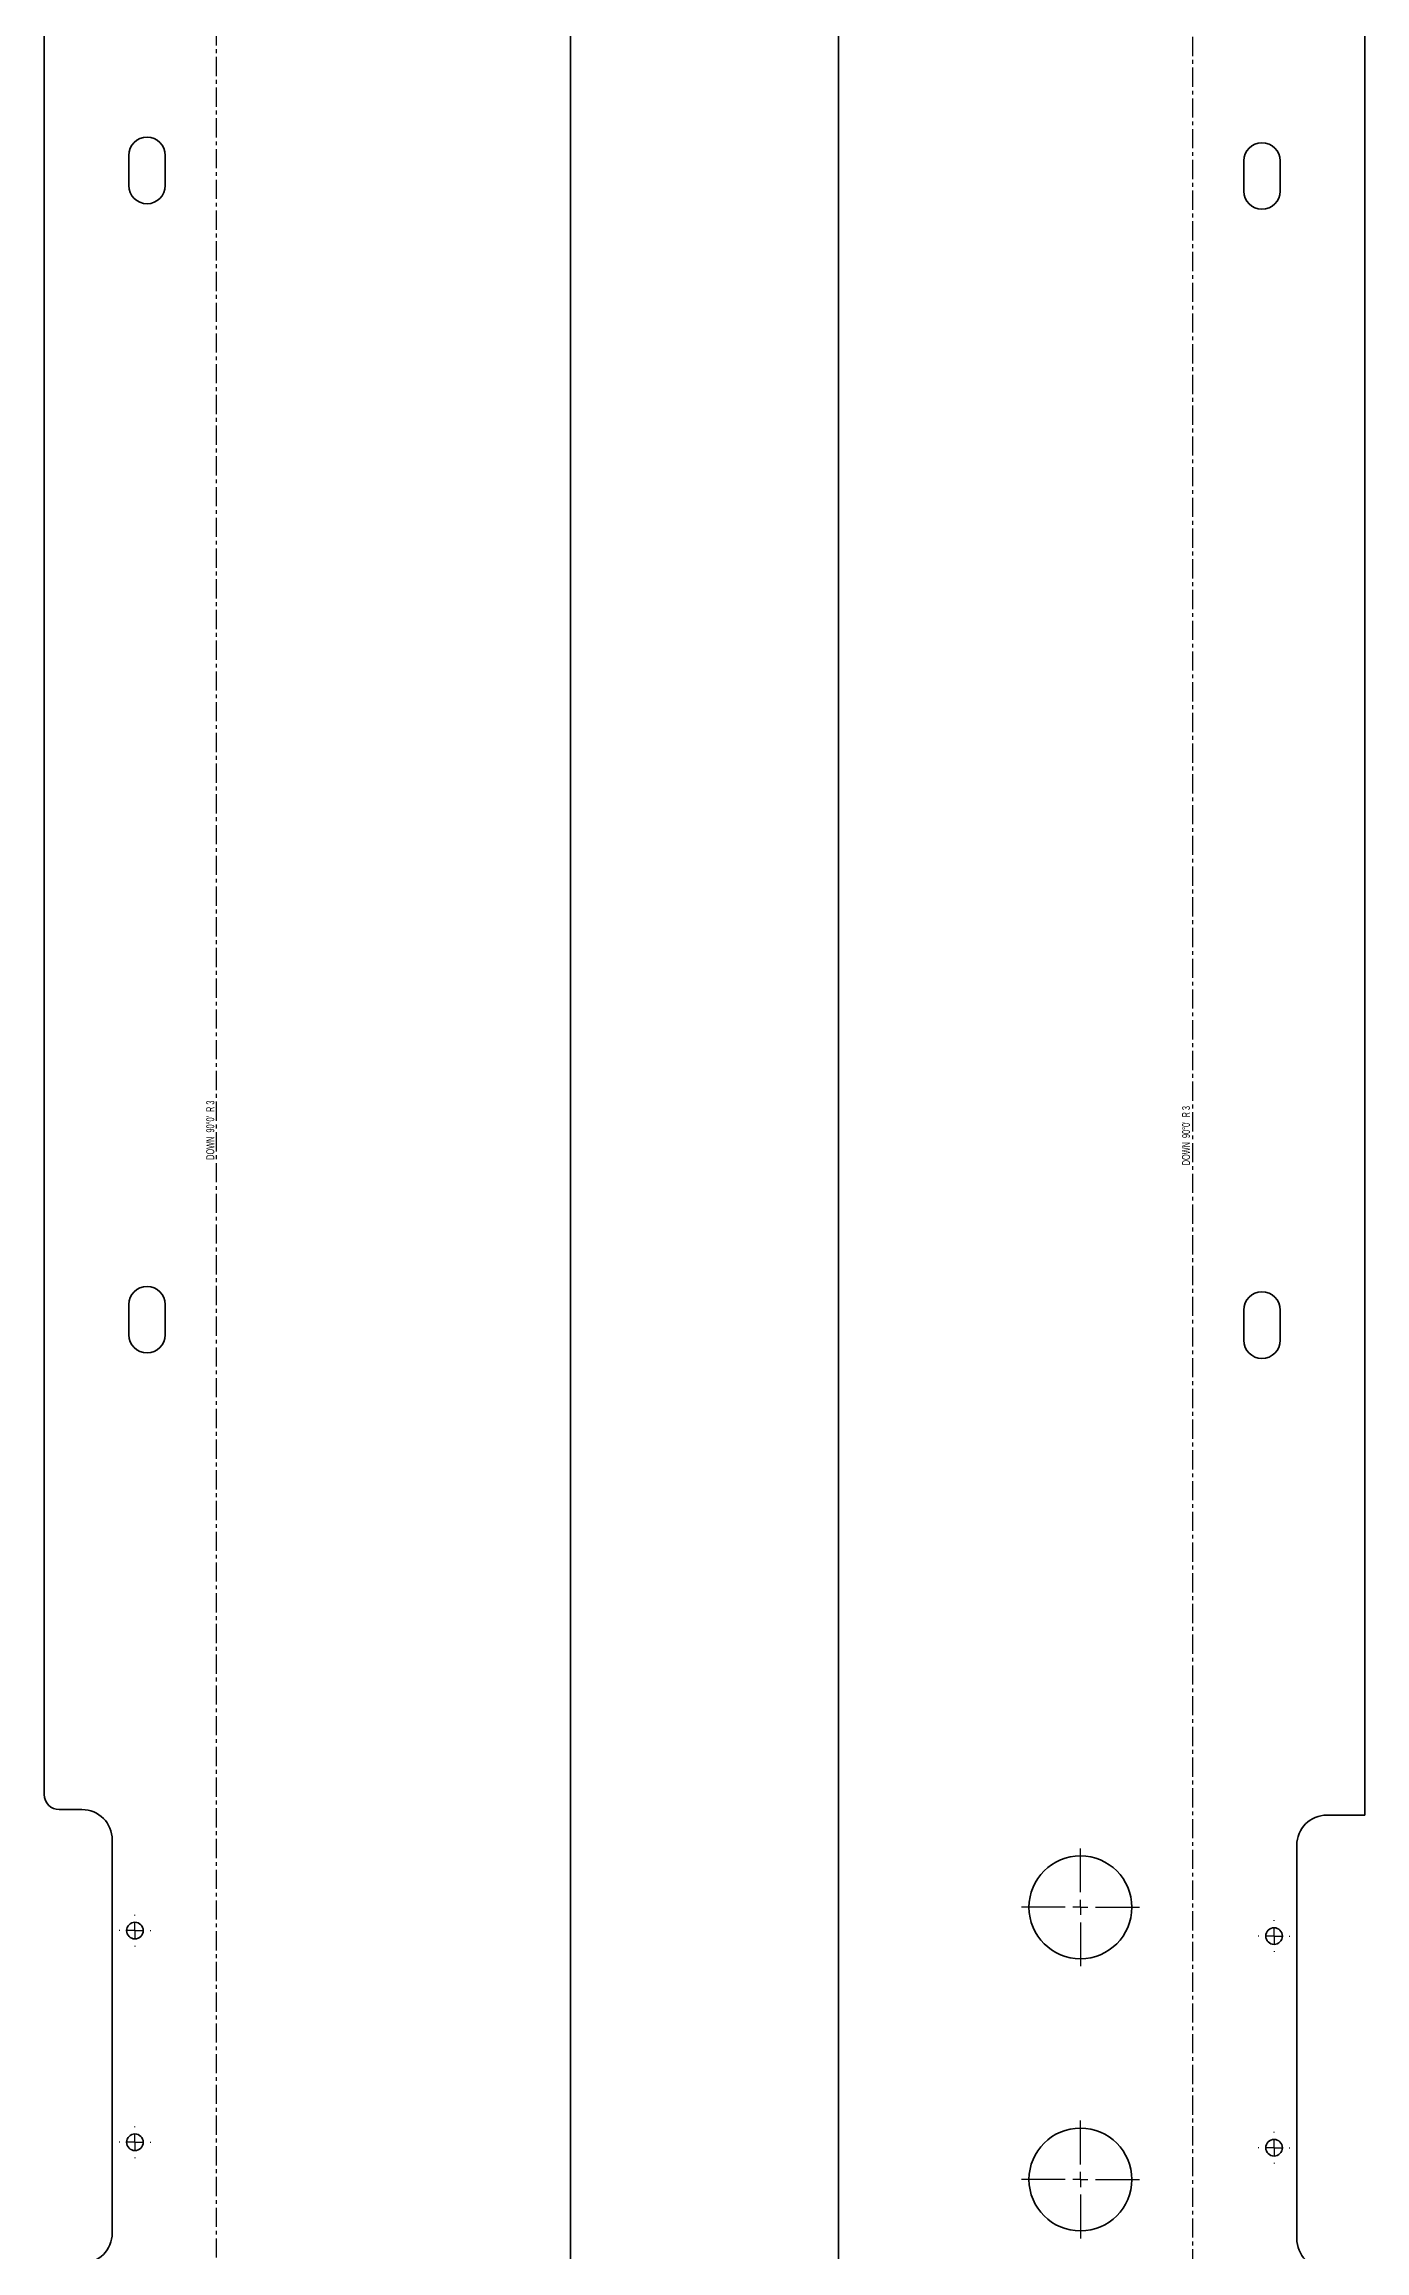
# Model space of a CAD drawing. Header units: millimetres. Extents: x -1419 to 1914, y -1040 to 2564.
# Drawn here: x -1419 to -983, y -314 to 415 of the extents above; entities that cross this region are included whole.
import ezdxf

# ---------------------------------------------------------------- set-up
doc = ezdxf.new("R2010")
doc.units = ezdxf.units.MM
doc.linetypes.add('CENTER', pattern=[10.16, 6.35, -1.27, 1.27, -1.27])
doc.layers.add('FORMAT', color=7, linetype='Continuous')
doc.styles.add('SLDTEXTSTYLE0', font='TXT', dxfattribs={"width": 0.572187})

# ---------------------------------------------------------------- blocks, each defined once
blk = doc.blocks.new('SW_CENTERMARKSYMBOL_0')
at = {"layer": 'FORMAT', "color": 0}
for p, q in [((-5, 0), (-5.25, 0)), ((0, 0), (-2.5, 0)), ((0, 5), (0, 5.25)), ((0, 0), (0, 2.5)), ((0, 0), (0, -2.5)), ((0, 0), (2.5, 0)), ((5, 0), (5.25, 0)), ((0, -5), (0, -5.25))]:
    blk.add_line(p, q, dxfattribs=at)
blk = doc.blocks.new('SW_CENTERMARKSYMBOL_1')
at = {"layer": 'FORMAT', "color": 0}
for p, q in [((-5, 0), (-5.25, 0)), ((0, 0), (-2.5, 0)), ((0, 5), (0, 5.25)), ((0, 0), (0, 2.5)), ((0, 0), (0, -2.5)), ((0, 0), (2.5, 0)), ((5, 0), (5.25, 0)), ((0, -5), (0, -5.25))]:
    blk.add_line(p, q, dxfattribs=at)
blk = doc.blocks.new('SW_CENTERMARKSYMBOL_2')
at = {"layer": 'FORMAT', "color": 0}
for p, q in [((-5, 0), (-5.25, 0)), ((0, 0), (-2.5, 0)), ((0, 5), (0, 5.25)), ((0, 0), (0, 2.5)), ((0, 0), (0, -2.5)), ((0, 0), (2.5, 0)), ((5, 0), (5.25, 0)), ((0, -5), (0, -5.25))]:
    blk.add_line(p, q, dxfattribs=at)
blk = doc.blocks.new('SW_CENTERMARKSYMBOL_3')
at = {"layer": 'FORMAT', "color": 0}
for p, q in [((-5, 0), (-5.25, 0)), ((0, 0), (-2.5, 0)), ((0, 5), (0, 5.25)), ((0, 0), (0, 2.5)), ((0, 0), (0, -2.5)), ((0, 0), (2.5, 0)), ((5, 0), (5.25, 0)), ((0, -5), (0, -5.25))]:
    blk.add_line(p, q, dxfattribs=at)
blk = doc.blocks.new('SW_CENTERMARKSYMBOL_5')
at = {"layer": 'FORMAT', "color": 0}
for p, q in [((0, 5), (0, 19.5)), ((-5, 0), (-19.5, 0)), ((0, 0), (-2.5, 0)), ((0, 0), (0, 2.5)), ((0, 0), (0, -2.5)), ((0, 0), (2.5, 0)), ((5, 0), (19.5, 0)), ((0, -5), (0, -19.5))]:
    blk.add_line(p, q, dxfattribs=at)
blk = doc.blocks.new('SW_CENTERMARKSYMBOL_6')
at = {"layer": 'FORMAT', "color": 0}
for p, q in [((0, 5), (0, 19.5)), ((-5, 0), (-19.5, 0)), ((0, 0), (-2.5, 0)), ((0, 0), (0, 2.5)), ((0, 0), (0, -2.5)), ((0, 0), (2.5, 0)), ((5, 0), (19.5, 0)), ((0, -5), (0, -19.5))]:
    blk.add_line(p, q, dxfattribs=at)

msp = doc.modelspace()

# ---------------------------------------------------------------- linework, layer by layer
at = {"color": 7, "linetype": 'CENTER'}
for p, q in [((-1362.27, -1037.78), (-1362.27, 1151.22)), ((-1039.79, 1149.41), (-1039.79, -1039.59))]:
    msp.add_line(p, q, dxfattribs=at)
at = {"color": 7, "linetype": 'Continuous', "lineweight": 35}
for p, q in [((-1245.27, -837.78), (-1245.27, 1151.22)), ((-1156.79, 1149.41), (-1156.79, -839.59)), ((-1419.27, -163.28), (-1419.27, 1092.14)), ((-982.79, -170.09), (-982.79, 1092.41)), ((-1391.27, 378.72), (-1391.27, 368.72)), ((-1379.27, 368.72), (-1379.27, 378.72)), ((-1022.79, 376.91), (-1022.79, 366.91)), ((-1010.79, 366.91), (-1010.79, 376.91)), ((-1391.27, -1.28), (-1391.27, -11.28)), ((-1379.27, -11.28), (-1379.27, -1.28)), ((-1022.79, -3.09), (-1022.79, -13.09)), ((-1010.79, -13.09), (-1010.79, -3.09)), ((-1406.77, -168.28), (-1414.27, -168.28)), ((-982.79, -170.09), (-995.29, -170.09)), ((-1396.77, -308.28), (-1396.77, -178.28)), ((-1005.29, -180.09), (-1005.29, -310.09))]:
    msp.add_line(p, q, dxfattribs=at)
for centre, radius in [((-1076.79, -200.59), 17), ((-1389.27, -208.28), 2.75), ((-1012.79, -210.09), 2.75), ((-1389.27, -278.28), 2.75), ((-1076.79, -290.59), 17), ((-1012.79, -280.09), 2.75)]:
    msp.add_circle(centre, radius, dxfattribs=at)
for centre, radius, start, end in [((-1385.27, 378.72), 6, 0, 180), ((-1016.79, 376.91), 6, 0, 180), ((-1385.27, 368.72), 6, 180, 0), ((-1016.79, 366.91), 6, 180, 0), ((-1385.27, -1.28), 6, 0, 180), ((-1016.79, -3.09), 6, 0, 180), ((-1385.27, -11.28), 6, 180, 0), ((-1016.79, -13.09), 6, 180, 0), ((-1414.27, -163.28), 5, 180, 270), ((-1406.77, -178.28), 10, 0, 90), ((-995.29, -180.09), 10, 90, 180), ((-1406.77, -308.28), 10, 270, 0), ((-995.29, -310.09), 10, 180, 270)]:
    msp.add_arc(centre, radius, start, end, dxfattribs=at)

# ---------------------------------------------------------------- block references
at = {"layer": 'FORMAT'}
for name, p in [('SW_CENTERMARKSYMBOL_6', (-1076.79, -200.59)), ('SW_CENTERMARKSYMBOL_0', (-1389.27, -208.28)), ('SW_CENTERMARKSYMBOL_2', (-1012.79, -210.09)), ('SW_CENTERMARKSYMBOL_1', (-1389.27, -278.28)), ('SW_CENTERMARKSYMBOL_5', (-1076.79, -290.59)), ('SW_CENTERMARKSYMBOL_3', (-1012.79, -280.09))]:
    msp.add_blockref(name, p, dxfattribs=at)

# ---------------------------------------------------------------- texts
at = {"color": 7, "linetype": 'Continuous', "lineweight": 0, "char_height": 2.6458, "attachment_point": 2, "rotation": 90, "style": 'SLDTEXTSTYLE0'}
for insert in [(-1365.7, 56.38), (-1043.22, 54.58)]:
    msp.add_mtext("DOWN  90°0'  R 3", dxfattribs=dict(at, insert=insert))

doc.saveas('drawing.dxf')
